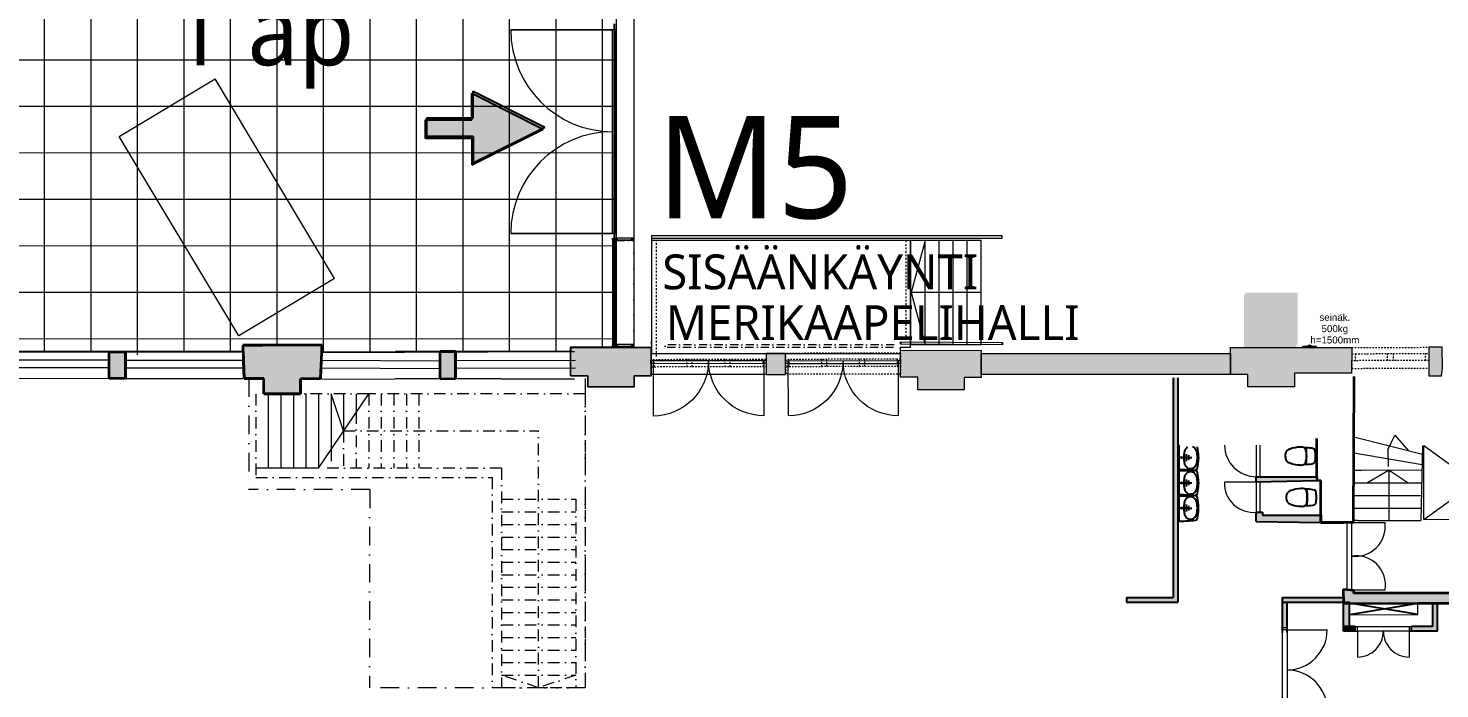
# Model space of a CAD drawing. Header units: millimetres. Extents: x -2569 to 735611, y -420503 to 265310.
# Drawn here: x 405492 to 435852, y 29675 to 43876 of the extents above; entities that cross this region are included whole.
import ezdxf

# ---------------------------------------------------------------- set-up
doc = ezdxf.new("R2010")
doc.units = ezdxf.units.MM
for name, pattern in [('DASHDOT', [10, 5, -2.5, 0, -2.5]), ('DASHDOT2', [12.7, 6.35, -3.175, 0, -3.175]), ('KATKOVIIVA', [75, 37.5, -37.5]), ('Pistekatkoviiva', [335.138881, 176.388884, -88.194442, 0, -70.555556])]:
    doc.linetypes.add(name, pattern=pattern)
doc.layers.add('00 APUVIIVA No plot', color=6, linetype='Continuous', plot=False)
for name, color, linetype, lineweight in [('02 dashed', 7, 'DASHDOT', 13), ('02 IKKUNAT', 130, 'Continuous', 13), ('02 KAIDE', 6, 'Continuous', 13), ('02 KANTAVA', 24, 'Continuous', 35), ('02 KANTAVA _väri', 2, 'Continuous', 35), ('02 OVET', 5, 'Continuous', 13), ('02 RAPUT_HISSI', 1, 'Continuous', 5), ('02 SEINALINJA', 151, 'Continuous', 13), ('02 TERÄS', 24, 'Continuous', 5), ('02 VÄLISEINÄ', 21, 'Continuous', 25), ('02 VÄLISEINÄ _väri', 21, 'Continuous', 25), ('03 Rappukirjain Tapahtumatila', 1, 'Continuous', 18), ('10 AP1', 7, 'Continuous', 13), ('10 AP2', 7, 'DASHDOT', 9)]:
    doc.layers.add(name, color=color, linetype=linetype, lineweight=lineweight)
for name, color, linetype in [('02 IKKUNA', 4, 'Continuous'), ('02 KALUSTEET', 7, 'Continuous'), ('02 OVI', 5, 'Continuous'), ('02 SANITEETTIKALUSTEET', 7, 'Continuous'), ('02 TEKNIIKKA', 1, 'Continuous'), ('02 YLÄPUOLINEN', 8, 'DASHDOT2'), ('03 TEKSTIT', 7, 'Continuous'), ('06 sähkökeskus', 152, 'Continuous'), ('07 tavarat', 40, 'Continuous')]:
    doc.layers.add(name, color=color, linetype=linetype)
doc.layers.add('02 Ruudukko eheä', color=7, linetype='Continuous', lineweight=9, true_color=0x7c7887)
doc.styles.get("Standard").update_dxf_attribs({"font": ''})
doc.styles.get('Standard').set_extended_font_data('Roboto')

# ---------------------------------------------------------------- blocks, each defined once
blk = doc.blocks.new('Tavaran kuljetusreitti')
at = {"layer": '07 tavarat'}
blk.add_hatch(color=256, dxfattribs=at).paths.add_polyline_path([(0, 2535), (-768, 1000), (-200, 1000), (-200, 0), (200, 0), (200, 1000), (768, 1000)])
for p, q in [((-768, 1000), (0, 2535)), ((768, 1000), (0, 2535)), ((-200, 1000), (-768, 1000)), ((-200, 0), (-200, 1000)), ((200, 1000), (200, 0)), ((200, 1000), (768, 1000)), ((200, 0), (-200, 0))]:
    blk.add_line(p, q, dxfattribs=at)
blk = doc.blocks.new('IFC pariovi - Yksisuunta')
at = {"layer": '02 OVI', "linetype": 'Continuous', "lineweight": 13}
for p, q in [((-2190, 0), (-2190, 2190)), ((-2190, 2190), (-2189, 2190)), ((-2189, 2190), (-2189, 0)), ((2190, 2190), (2189, 2190)), ((2189, 2190), (2189, 0)), ((2190, 0), (2190, 2190)), ((-2190, -60), (-2190, 0)), ((-2189, 0), (-2190, 0)), ((-2190, 0), (2190, 0)), ((2189, 0), (2190, 0)), ((2190, -60), (2190, 0)), ((-2190, -54), (2190, -54))]:
    blk.add_line(p, q, dxfattribs=at)
for centre, start, end in [((-2190, 0), 0, 90), ((2190, 0), 90, 180)]:
    blk.add_arc(centre, 2190, start, end, dxfattribs=at)
blk = doc.blocks.new('JKMM ovi_54')
at = {"layer": '02 OVI', "linetype": 'Continuous', "lineweight": 13}
for p, q in [((-1190, 0), (-1190, 1190)), ((1190, 0), (1190, 1190)), ((-1190, 60), (-1240, 60)), ((-1240, 60), (-1240, 0)), ((-1240, 0), (-1190, 0)), ((-1190, 60), (1190, 60)), ((-1190, 0), (-1190, 60)), ((-1190, 0), (1190, 0)), ((1240, 60), (1190, 60)), ((1190, 60), (1190, 0)), ((1190, 0), (1240, 0)), ((1240, 0), (1240, 60))]:
    blk.add_line(p, q, dxfattribs=at)
for centre, start, end in [((-1190, 0), 0, 90), ((1190, 0), 90, 180)]:
    blk.add_arc(centre, 1190, start, end, dxfattribs=at)
blk = doc.blocks.new('JKMM ovi_55')
at = {"layer": '02 OVI', "linetype": 'Continuous', "lineweight": 13}
for p, q in [((-1185, 0), (-1185, 1185)), ((1185, 0), (1185, 1185)), ((-1185, 60), (-1235, 60)), ((-1235, 60), (-1235, 0)), ((-1235, 0), (-1185, 0)), ((-1185, 60), (1185, 60)), ((-1185, 0), (-1185, 60)), ((-1185, 0), (1185, 0)), ((1235, 60), (1185, 60)), ((1185, 60), (1185, 0)), ((1185, 0), (1235, 0)), ((1235, 0), (1235, 60))]:
    blk.add_line(p, q, dxfattribs=at)
for centre, start, end in [((-1185, 0), 0, 90), ((1185, 0), 90, 180)]:
    blk.add_arc(centre, 1185, start, end, dxfattribs=at)
blk = doc.blocks.new('Laatta_76_1', base_point=(152809, 44624))
at = {"layer": '02 KALUSTEET', "linetype": 'Pistekatkoviiva', "lineweight": 13, "flags": 128}
blk.add_lwpolyline([(152809, 44624), (147878, 44624), (147878, 44574), (152809, 44574)], close=True, dxfattribs=at)
blk = doc.blocks.new('Laatta_75_1', base_point=(161590, 44571))
at = {"layer": '02 KALUSTEET', "linetype": 'Continuous', "lineweight": 13, "flags": 128}
blk.add_lwpolyline([(161590, 44571), (161890, 44571), (161890, 44591), (161590, 44591)], close=True, dxfattribs=at)
blk = doc.blocks.new('Sinäkoukku')
at = {"layer": '02 KALUSTEET', "lineweight": 20}
blk.add_arc((0, 0), 50, 0, 180, dxfattribs=at)
at = {"layer": '02 KALUSTEET', "linetype": 'Continuous', "lineweight": 13}
blk.add_blockref('Laatta_75_1', (-150, 0), dxfattribs=at)
blk = doc.blocks.new('MKH sisäpiha ruudutus')
at = {"layer": '00 APUVIIVA No plot'}
blk.add_lwpolyline([(127861, 20723), (127861, 16103), (127861, 13813), (127861, 13764), (126918, 13764), (126918, 13677), (121566, 13651), (121566, 13817), (119883, 13791), (119883, 13666), (114470, 13666)], dxfattribs=at)
at = {"layer": '02 Ruudukko eheä'}
for p, q in [((119610, 13666), (119613, 30107)), ((120610, 13802), (120614, 30107)), ((121610, 13652), (121610, 30107)), ((122610, 13656), (122610, 30107)), ((123610, 13661), (123610, 30107)), ((125610, 13671), (125610, 30070)), ((126610, 13676), (126610, 30076)), ((127610, 13764), (127610, 30082)), ((115610, 13666), (115610, 29989)), ((116610, 13666), (116608, 29975)), ((117610, 13600), (117608, 29965)), ((118610, 13666), (118610, 29963)), ((124610, 13666), (124610, 29958)), ((57108, 19946), (127861, 19946)), ((59484, 18965), (127861, 18949)), ((60476, 17965), (127861, 17949)), ((67610, 16963), (127861, 16949)), ((113007, 15952), (127861, 15949)), ((113007, 14952), (127861, 14949)), ((113007, 13952), (127861, 13949))]:
    blk.add_line(p, q, dxfattribs=at)

msp = doc.modelspace()

# ---------------------------------------------------------------- hatches: boundary and pattern name
at = {"layer": '02 KANTAVA _väri'}
h = msp.add_hatch(color=256, dxfattribs=at)
h.dxf.hatch_style = 1
h.paths.add_polyline_path([(410117, 37068), (410122, 36723), (410133, 36346), (410562, 36346), (410556, 36018), (411347, 36018), (411347, 36342), (411776, 36342), (411795, 36737), (411804, 37068)])
h = msp.add_hatch(color=256, dxfattribs=at)
h.dxf.hatch_style = 1
h.paths.add_polyline_path([(407583, 36920), (407236, 36920), (407236, 36349), (407582, 36349)])
h = msp.add_hatch(color=256, dxfattribs=at)
h.dxf.hatch_style = 1
h.paths.add_polyline_path([(414684, 36925), (414351, 36925), (414351, 36330), (414684, 36338)])
h = msp.add_hatch(color=256, dxfattribs=at)
h.dxf.hatch_style = 1
h.paths.add_polyline_path([(417153, 37015), (417153, 36405), (417526, 36405), (417526, 36169), (418526, 36169), (418526, 36405), (418890, 36405), (418890, 37015)])
h = msp.add_hatch(color=256, dxfattribs=at)
h.dxf.hatch_style = 1
h.paths.add_polyline_path([(421783, 36886), (421364, 36886), (421364, 36435), (421783, 36435)])
h = msp.add_hatch(color=256, dxfattribs=at)
h.dxf.hatch_style = 1
h.paths.add_polyline_path([(425985, 36949), (424255, 36952), (424254, 36375), (424626, 36375), (424626, 36103), (425626, 36103), (425626, 36368), (425985, 36368)])
h = msp.add_hatch(color=256, dxfattribs=at)
h.dxf.hatch_style = 1
h.paths.add_polyline_path([(425985, 36883), (425985, 36434), (431354, 36434), (431354, 36883)])
h = msp.add_hatch(color=256, dxfattribs=at)
h.dxf.hatch_style = 1
h.paths.add_polyline_path([(432721, 36462), (433948, 36463), (433955, 37013), (431349, 37011), (431350, 36434), (431721, 36433), (431721, 36169), (432721, 36169)])
h = msp.add_hatch(color=256, dxfattribs=at)
h.dxf.hatch_style = 1
h.paths.add_polyline_path([(435907, 37016), (435619, 37016), (435620, 36402), (435890, 36404), (435908, 36566)])
h = msp.add_hatch(color=256, dxfattribs=at)
h.dxf.hatch_style = 1
h.paths.add_polyline_path([(437395, 31732), (433995, 31732), (433995, 31797), (433783, 31818), (433783, 31504), (435294, 31512), (435698, 31512), (437425, 31510)])
at = {"layer": '02 VÄLISEINÄ _väri'}
msp.add_hatch(color=256, dxfattribs=at).paths.add_polyline_path([(430217, 36333), (430217, 36361), (430117, 36361), (430117, 36107), (430123, 36107), (430123, 35507), (430117, 35507), (430117, 31638), (429117, 31638), (429117, 31538), (430217, 31538)])
h = msp.add_hatch(dxfattribs=at)
h.set_pattern_fill('ANGLE', color=256)
h.set_pattern_definition([(0, (292221.234, 0), (0, 6.985), [5.08, -1.905]), (90, (292221.234, 0), (-6.985, 4e-16), [5.08, -1.905])])
h.paths.add_polyline_path([(433210, 34235), (431905, 34235), (431905, 34234), (431905, 34115), (433210, 34149)])
h = msp.add_hatch(color=256, dxfattribs=at)
h.dxf.hatch_style = 1
h.paths.add_polyline_path([(433296, 33411), (432036, 33411), (432036, 33471), (431905, 33471), (431905, 33271), (432317, 33265), (432317, 33292), (432372, 33265), (433296, 33253)])
h = msp.add_hatch(color=256, dxfattribs=at)
h.dxf.hatch_style = 1
h.paths.add_polyline_path([(433783, 31638), (432467, 31638), (432467, 31538), (433783, 31538)])
h = msp.add_hatch(color=256, dxfattribs=at)
h.dxf.hatch_style = 1
h.paths.add_polyline_path([(432567, 31538), (432467, 31538), (432467, 30986), (432567, 30986)])
h = msp.add_hatch(color=256, dxfattribs=at)
h.dxf.hatch_style = 1
h.paths.add_polyline_path([(433909, 31512), (435294, 31512), (433783, 31538), (433783, 31012), (433909, 31012)])
h = msp.add_hatch(color=256, dxfattribs=at)
h.dxf.hatch_style = 1
h.paths.add_polyline_path([(435804, 31510), (435698, 31510), (435698, 31012), (435243, 31012), (435243, 30912), (435804, 30912)])
h = msp.add_hatch(color=256, dxfattribs=at)
h.dxf.hatch_style = 1
h.paths.add_polyline_path([(434033, 31004), (434033, 31012), (433783, 31012), (433783, 30912), (434033, 30912)])
at = {"layer": '06 sähkökeskus'}
for points in [[(432765, 38145), (431640, 38145), (431640, 37020), (432765, 37020)], [(432796, 38188), (431671, 38188), (431671, 37063), (432796, 37063)]]:
    msp.add_hatch(color=256, dxfattribs=at).paths.add_polyline_path(points)

# ---------------------------------------------------------------- linework, layer by layer
at = {"layer": '02 dashed', "ltscale": 80}
for p, q in [((410235, 36348), (410233, 33957)), ((417470, 36347), (417470, 29698)), ((412836, 33957), (410233, 33957)), ((412836, 33957), (412832, 29698)), ((417470, 29698), (412832, 29698))]:
    msp.add_line(p, q, dxfattribs=at)
at = {"layer": '02 IKKUNA', "linetype": 'Continuous', "lineweight": 13}
for p, q in [((418883, 36749), (418884, 36599)), ((421363, 36755), (421364, 36605))]:
    msp.add_line(p, q, dxfattribs=at)
at = {"layer": '02 IKKUNA', "linetype": 'DASHDOT2', "lineweight": 13, "ltscale": 5}
for p, q in [((421783, 36756), (421784, 36606)), ((424253, 36761), (424254, 36611)), ((433959, 36879), (434034, 36879)), ((434034, 36879), (434729, 36880)), ((434034, 36879), (434035, 36729)), ((434730, 36730), (434729, 36880)), ((434729, 36880), (434789, 36880)), ((434789, 36880), (434849, 36880)), ((434849, 36880), (435544, 36881)), ((434849, 36880), (434850, 36730)), ((435545, 36731), (435544, 36881)), ((435544, 36881), (435619, 36881)), ((434035, 36729), (433960, 36729)), ((434730, 36730), (434035, 36729)), ((434790, 36730), (434730, 36730)), ((434850, 36730), (434790, 36730)), ((435545, 36731), (434850, 36730)), ((435620, 36731), (435545, 36731))]:
    msp.add_line(p, q, dxfattribs=at)
at = {"layer": '02 IKKUNA', "linetype": 'DASHDOT2', "lineweight": 20, "ltscale": 5}
for p, q in [((433959, 36879), (433960, 36729)), ((433959, 36879), (433960, 36729)), ((435619, 36881), (435620, 36731)), ((435619, 36881), (435620, 36731))]:
    msp.add_line(p, q, dxfattribs=at)
at = {"layer": '02 IKKUNAT', "linetype": 'Continuous'}
for p, q in [((404686, 36745), (407236, 36745)), ((407583, 36742), (410133, 36742)), ((411778, 36737), (414353, 36725)), ((414683, 36733), (417265, 36742)), ((404686, 36580), (407236, 36580)), ((404686, 36579), (407236, 36579)), ((407583, 36577), (410133, 36577)), ((411777, 36572), (414353, 36560)), ((414683, 36568), (417266, 36577))]:
    msp.add_line(p, q, dxfattribs=at)
at = {"layer": '02 KAIDE', "linetype": 'Continuous', "lineweight": 13}
for p, q in [((418896, 37131), (418904, 37131)), ((418904, 37081), (418896, 37081)), ((418900, 37081), (418900, 37131)), ((424253, 37132), (426443, 37122)), ((424253, 37082), (424253, 37132)), ((426443, 37072), (424253, 37082)), ((424261, 37132), (424261, 37082)), ((424269, 37082), (424269, 37132)), ((426439, 37072), (426439, 37122)), ((426439, 37122), (426447, 37122)), ((426447, 37072), (426439, 37072)), ((426443, 37122), (426443, 37072)), ((426447, 37122), (426447, 37072))]:
    msp.add_line(p, q, dxfattribs=at)
at = {"layer": '02 KANTAVA'}
for p, q in [((410117, 37068), (411804, 37068)), ((410117, 36917), (410117, 37068)), ((410117, 37068), (411804, 37068)), ((410122, 36723), (410117, 37068)), ((410117, 37068), (411804, 37068)), ((410117, 36917), (410117, 37068)), ((410117, 37068), (411804, 37068)), ((410117, 36917), (410117, 37068)), ((410117, 37068), (411804, 37068)), ((410117, 36917), (410117, 37068)), ((410117, 37068), (411804, 37068)), ((410117, 36917), (410117, 37068)), ((411804, 37068), (411795, 36737)), ((411804, 37068), (411804, 36919)), ((411804, 37068), (411804, 36919)), ((411804, 37068), (411804, 36919)), ((411804, 37068), (411804, 36919)), ((411804, 37068), (411804, 36919)), ((407236, 36349), (407236, 36920)), ((407236, 36920), (407583, 36920)), ((407236, 36920), (407583, 36920)), ((407236, 36349), (407236, 36920)), ((407236, 36349), (407236, 36920)), ((407236, 36920), (407583, 36920)), ((407236, 36349), (407236, 36920)), ((407236, 36920), (407583, 36920)), ((407236, 36349), (407236, 36920)), ((407236, 36920), (407583, 36920)), ((407236, 36349), (407236, 36920)), ((407236, 36920), (407583, 36920)), ((407583, 36920), (407582, 36349)), ((407583, 36346), (407583, 36920)), ((407583, 36346), (407583, 36920)), ((407583, 36346), (407583, 36920)), ((407583, 36346), (407583, 36920)), ((407583, 36346), (407583, 36920)), ((410117, 36917), (410133, 36346)), ((410117, 36917), (410133, 36346)), ((410117, 36917), (410133, 36346)), ((410117, 36917), (410133, 36346)), ((410117, 36917), (410133, 36346)), ((411776, 36342), (411804, 36919)), ((411776, 36342), (411804, 36919)), ((411776, 36342), (411804, 36919)), ((411776, 36342), (411804, 36919)), ((411776, 36342), (411804, 36919)), ((411795, 36737), (411776, 36342)), ((414351, 36925), (414684, 36925)), ((414351, 36330), (414351, 36925)), ((414352, 36330), (414352, 36925)), ((414684, 36925), (414352, 36925)), ((414352, 36330), (414352, 36925)), ((414684, 36925), (414352, 36925)), ((414352, 36330), (414352, 36925)), ((414684, 36925), (414352, 36925)), ((414352, 36330), (414352, 36925)), ((414684, 36925), (414352, 36925)), ((414352, 36330), (414352, 36925)), ((414684, 36925), (414352, 36925)), ((414684, 36338), (414684, 36925)), ((414684, 36925), (414684, 36338)), ((414684, 36338), (414684, 36925)), ((414684, 36338), (414684, 36925)), ((414684, 36338), (414684, 36925)), ((414684, 36338), (414684, 36925)), ((410133, 36346), (410122, 36723)), ((407583, 36346), (407236, 36349)), ((407582, 36349), (407236, 36349)), ((407583, 36346), (407236, 36349)), ((407583, 36346), (407236, 36349)), ((407583, 36346), (407236, 36349)), ((407583, 36346), (407236, 36349)), ((410133, 36346), (410562, 36346)), ((410562, 36346), (410133, 36346)), ((410133, 36346), (410562, 36346)), ((410133, 36346), (410562, 36346)), ((410133, 36346), (410562, 36346)), ((410133, 36346), (410562, 36346)), ((410556, 36018), (410562, 36346)), ((410556, 36018), (410562, 36346)), ((410562, 36018), (410562, 36346)), ((410562, 36018), (410562, 36346)), ((410562, 36018), (410562, 36346)), ((410562, 36018), (410562, 36346)), ((411347, 36018), (411347, 36342)), ((411776, 36342), (411347, 36342)), ((411776, 36342), (411347, 36342)), ((411347, 36342), (411347, 36018)), ((411347, 36018), (411347, 36342)), ((411776, 36342), (411347, 36342)), ((411347, 36018), (411347, 36342)), ((411776, 36342), (411347, 36342)), ((411347, 36018), (411347, 36342)), ((411776, 36342), (411347, 36342)), ((411347, 36018), (411347, 36342)), ((411776, 36342), (411347, 36342)), ((414684, 36338), (414351, 36330)), ((414684, 36338), (414352, 36330)), ((414684, 36338), (414352, 36330)), ((414684, 36338), (414352, 36330)), ((433995, 33247), (434011, 36386)), ((433995, 33247), (434011, 36386)), ((433995, 33247), (434011, 36386)), ((410556, 36018), (411347, 36018)), ((411347, 36018), (410556, 36018)), ((411347, 36018), (410562, 36018)), ((411347, 36018), (410562, 36018)), ((433210, 34235), (433210, 35055)), ((433210, 34235), (433210, 35055)), ((433210, 34235), (433210, 35055)), ((433210, 34235), (433210, 35055)), ((433210, 34235), (433210, 35055)), ((433210, 34235), (433210, 34149)), ((433210, 34235), (433210, 34149)), ((433210, 34235), (433210, 34149)), ((433210, 34235), (433210, 34149)), ((433210, 34235), (433210, 34149)), ((433296, 34151), (433210, 34149)), ((433296, 34151), (433210, 34149)), ((433296, 34151), (433210, 34149)), ((433296, 34151), (433210, 34149)), ((433296, 34151), (433210, 34149)), ((433296, 33253), (433296, 34151)), ((433296, 33411), (433296, 34151)), ((433296, 33411), (433296, 34151)), ((433296, 33411), (433296, 34151)), ((433296, 33411), (433296, 34151)), ((433296, 33411), (433296, 33253)), ((433296, 33411), (433296, 33253)), ((433296, 33411), (433296, 33253)), ((433296, 33411), (433296, 33253)), ((433296, 33411), (433296, 33253)), ((433786, 33247), (433296, 33253)), ((433296, 33253), (433786, 33247)), ((433296, 33253), (433786, 33247)), ((433296, 33253), (433786, 33247)), ((433296, 33253), (433786, 33247)), ((433995, 33247), (433786, 33247)), ((433995, 33247), (433786, 33247)), ((433995, 33247), (433786, 33247)), ((433995, 33247), (433786, 33247)), ((433995, 33247), (433786, 33247)), ((433785, 31501), (433783, 31818)), ((433783, 31818), (433995, 31797)), ((433995, 31797), (433995, 31732)), ((437395, 31732), (433995, 31732)), ((435377, 31510), (433783, 31501)), ((437425, 31510), (435377, 31510))]:
    msp.add_line(p, q, dxfattribs=at)
at = {"layer": '02 KANTAVA', "linetype": 'Continuous', "lineweight": 13}
for p, q in [((418883, 36879), (418883, 36749)), ((421363, 36885), (421363, 36755)), ((418884, 36599), (418884, 36429)), ((421364, 36605), (421364, 36435))]:
    msp.add_line(p, q, dxfattribs=at)
at = {"layer": '02 KANTAVA', "linetype": 'DASHDOT2', "lineweight": 13, "ltscale": 5}
for p, q in [((421783, 36886), (421783, 36756)), ((424253, 36891), (424253, 36761)), ((421784, 36606), (421784, 36436)), ((424254, 36611), (424254, 36441))]:
    msp.add_line(p, q, dxfattribs=at)
at = {"layer": '02 KANTAVA', "linetype": 'DASHDOT2', "lineweight": 20, "ltscale": 5}
for p, q in [((433959, 37014), (433959, 36879)), ((435619, 37016), (435619, 36881)), ((433960, 36729), (433960, 36564)), ((435620, 36731), (435620, 36566))]:
    msp.add_line(p, q, dxfattribs=at)
at = {"layer": '02 KANTAVA', "lineweight": 5}
for points in [[(417153, 36405), (417526, 36405), (417526, 36169), (418526, 36169), (418526, 36405), (418890, 36405), (418890, 37015), (417153, 37015)], [(417153, 37015), (418890, 37015), (418890, 36405), (418526, 36405), (418526, 36169), (417526, 36169), (417526, 36405), (417153, 36405)], [(421364, 36435), (421783, 36435), (421783, 36886), (421364, 36886)], [(425985, 36883), (431354, 36883), (431354, 36434), (425985, 36434)]]:
    msp.add_lwpolyline(points, close=True, dxfattribs=at)
for points in [[(425626, 36367), (425626, 36103), (424626, 36103), (424626, 36375), (424254, 36375), (424255, 36952), (425985, 36949), (425985, 36368), (425626, 36368)], [(431354, 37011), (433959, 37013), (433952, 36463), (432726, 36462), (432726, 36169), (431726, 36169), (431726, 36169), (431726, 36433), (431354, 36434), (431354, 37011)], [(435620, 36402), (435890, 36404), (435908, 36566), (435907, 37016), (435619, 37016), (435620, 36402)]]:
    msp.add_lwpolyline(points, dxfattribs=at)
at = {"layer": '02 OVET'}
for p, q in [((431905, 34916), (431905, 34234)), ((431980, 34916), (431980, 34234)), ((431905, 34115), (431223, 34115)), ((431905, 34115), (431905, 33471)), ((431980, 34115), (431980, 33471)), ((433853, 33247), (433853, 31811)), ((433953, 33247), (434675, 33247)), ((433953, 33247), (433953, 31801)), ((433953, 31801), (434675, 31801)), ((432467, 29166), (432467, 30986)), ((432567, 30986), (432467, 30986)), ((432567, 30986), (432567, 29166)), ((434033, 30946), (434033, 31004)), ((434083, 31004), (434033, 31004)), ((434033, 31004), (434033, 30912)), ((435193, 31004), (434083, 31004)), ((434083, 30912), (434083, 31004)), ((435243, 31004), (435193, 31004)), ((435193, 31004), (435193, 30912)), ((435243, 30946), (435243, 31004)), ((435243, 30912), (435243, 31004)), ((432567, 30944), (432467, 30944)), ((432567, 30944), (433430, 30944)), ((434033, 30916), (434033, 30946)), ((434033, 30912), (434083, 30912)), ((435193, 30912), (434083, 30912)), ((434083, 30912), (434083, 30357)), ((435193, 30912), (435243, 30912)), ((435193, 30912), (435193, 30357)), ((435243, 30916), (435243, 30946))]:
    msp.add_line(p, q, dxfattribs=at)
for centre, radius, start, end in [((431905, 34916), 682, 180, 270), ((431844, 34090), 622, 177.6871, 275.5911), ((434032, 33167), 648, 262.9701, 7.0971), ((434059, 31909), 625, 350.1094, 99.8233), ((432567, 30944), 863, 270, 0), ((432567, 29218), 863, 0, 90)]:
    msp.add_arc(centre, radius, start, end, dxfattribs=at)
for centre, major_axis in [((434083, 30912), (-392, 392)), ((435193, 30912), (392, 392))]:
    msp.add_ellipse(centre, major_axis=major_axis, ratio=1, start_param=2.356194, end_param=3.926991, dxfattribs=at)
at = {"layer": '02 RAPUT_HISSI'}
for p, q in [((418901, 39413), (418901, 39363)), ((426443, 39363), (426443, 39413)), ((410656, 36018), (410656, 34418)), ((410926, 36018), (410926, 34418)), ((411196, 36018), (411196, 34418)), ((411466, 36018), (411466, 34418)), ((411736, 36018), (411736, 34418)), ((411736, 34418), (412816, 36018)), ((412006, 36018), (412006, 34818)), ((412276, 35218), (412006, 36018)), ((412276, 36018), (412276, 35218)), ((412546, 36018), (412546, 35618)), ((434004, 35090), (435478, 34716)), ((434740, 34823), (434884, 35131)), ((434884, 35131), (435178, 34792)), ((434003, 34745), (435473, 34496)), ((434750, 34451), (434740, 34823)), ((435482, 34896), (435446, 33293)), ((435508, 33317), (435508, 34907)), ((435508, 34907), (437694, 33319)), ((435508, 33317), (437691, 34895)), ((411736, 34418), (410386, 34418)), ((434171, 34371), (434001, 34371)), ((435470, 34374), (434171, 34371)), ((434764, 34373), (434300, 34101)), ((434764, 33292), (434764, 34373)), ((434764, 34373), (435169, 34101)), ((434000, 34101), (435464, 34101)), ((433998, 33831), (435458, 33831)), ((433997, 33561), (435452, 33561)), ((434082, 33291), (433995, 33291)), ((434082, 33291), (435446, 33293)), ((435508, 33317), (437694, 33319))]:
    msp.add_line(p, q, dxfattribs=at)
at = {"layer": '02 RAPUT_HISSI', "linetype": 'Continuous', "lineweight": 13}
for p, q in [((426443, 39413), (418901, 39413)), ((418901, 39413), (418901, 39363)), ((418901, 39363), (426443, 39363)), ((424486, 39315), (424471, 39315)), ((424471, 39315), (424471, 37080)), ((424786, 39315), (424486, 39315)), ((424786, 39315), (424486, 38197)), ((425086, 39315), (424786, 39315)), ((424786, 37080), (424786, 39315)), ((425386, 39315), (425086, 39315)), ((425086, 37080), (425086, 39315)), ((425686, 39315), (425386, 39315)), ((425386, 37080), (425386, 39315)), ((425986, 39315), (425686, 39315)), ((425686, 37080), (425686, 39315)), ((425986, 37080), (425986, 39315)), ((426443, 39363), (426443, 39413)), ((424786, 38197), (424486, 38197)), ((424486, 38197), (424786, 37080)), ((425686, 38197), (424786, 38197)), ((425986, 38197), (425686, 38197)), ((424471, 37080), (424786, 37080)), ((424786, 37080), (425086, 37080)), ((425086, 37080), (425386, 37080)), ((425386, 37080), (425686, 37080)), ((425686, 37080), (425986, 37080))]:
    msp.add_line(p, q, dxfattribs=at)
at = {"layer": '02 RAPUT_HISSI', "linetype": 'DASHDOT', "ltscale": 50}
for p, q in [((412816, 36018), (410386, 36018)), ((410386, 36018), (410386, 34218)), ((417470, 36018), (412816, 36018)), ((412816, 36018), (412816, 34418)), ((413086, 36018), (413086, 34418)), ((413356, 36018), (413356, 34418)), ((413626, 36018), (413626, 34418)), ((413896, 36018), (413896, 34418)), ((417470, 36018), (417470, 29698)), ((412546, 35618), (412546, 34418)), ((412276, 35218), (416470, 35218)), ((412276, 35218), (412276, 34418)), ((416470, 29698), (416470, 35218)), ((412006, 34818), (412006, 34418)), ((415670, 34418), (411736, 34418)), ((415670, 34418), (415670, 29698)), ((410386, 34218), (415470, 34218)), ((415470, 34218), (415470, 29698)), ((415670, 33748), (417270, 33748)), ((417270, 33748), (417270, 29698)), ((415670, 33478), (417270, 33478)), ((415670, 33208), (417270, 33208)), ((415670, 32938), (417270, 32938)), ((415670, 32668), (417270, 32668)), ((415670, 32398), (417270, 32398)), ((415670, 32128), (417270, 32128)), ((415670, 31858), (417270, 31858)), ((415670, 31588), (417270, 31588)), ((415670, 31318), (417270, 31318)), ((415670, 31048), (417270, 31048)), ((415670, 30778), (417270, 30778)), ((415670, 30508), (417270, 30508)), ((415670, 30238), (417270, 30238)), ((415670, 29968), (417270, 29968)), ((416470, 29698), (415670, 29968)), ((417270, 29968), (416470, 29698)), ((417470, 29698), (415470, 29698))]:
    msp.add_line(p, q, dxfattribs=at)
at = {"layer": '02 RAPUT_HISSI', "linetype": 'Continuous', "lineweight": 13, "flags": 128}
msp.add_lwpolyline([(418898, 36886), (424250, 36886), (424250, 37018), (424468, 37017), (424468, 39315), (418898, 39315)], close=True, dxfattribs=at)
at = {"layer": '02 RAPUT_HISSI', "linetype": 'KATKOVIIVA', "lineweight": 13, "flags": 128}
for points in [[(418901, 39363), (418901, 36879)], [(419004, 36822), (419004, 39305)], [(424370, 39312), (424370, 37209)]]:
    msp.add_lwpolyline(points, dxfattribs=at)
at = {"layer": '02 SANITEETTIKALUSTEET'}
for p, q in [((430246, 34374), (430246, 34920)), ((430296, 34647), (430521, 34647)), ((430396, 34722), (430396, 34572)), ((430446, 34697), (430446, 34597)), ((432995, 34858), (432935, 34858)), ((432975, 34779), (432975, 34586)), ((430246, 33828), (430246, 34374)), ((432995, 34500), (432935, 34500)), ((430296, 34101), (430521, 34101)), ((430396, 34176), (430396, 34026)), ((430446, 34151), (430446, 34051)), ((430246, 33288), (430246, 33834)), ((433015, 33968), (432955, 33968)), ((432995, 33889), (432995, 33696)), ((430296, 33561), (430521, 33561)), ((430396, 33636), (430396, 33486)), ((430446, 33611), (430446, 33511)), ((433015, 33610), (432955, 33610))]:
    msp.add_line(p, q, dxfattribs=at)
for centre in [(430296, 34647), (430296, 34101), (430296, 33561)]:
    msp.add_circle(centre, 13.9, dxfattribs=at)
for centre, radius, start, end in [((431050, 34647), 704, 170.7704, 180.0072), ((431050, 34646), 704, 179.9928, 189.2296), ((430583, 34707), 234, 151.023, 167.0807), ((430540, 34714), 193, 125.5846, 146.5617), ((430509, 34774), 107, 30.2513, 76.9655), ((430478, 34750), 145, 28.977, 32.2757), ((430400, 34703), 236, 13.7793, 29.7482), ((429935, 34647), 704, 359.9928, 9.2296), ((429935, 34646), 704, 350.7704, 0.0072), ((429295, 34594), 1373, 2.9816, 11.8053), ((429935, 34647), 704, 359.9928, 0.1523), ((429935, 34647), 704, 359.9928, 0.1523), ((429935, 34646), 704, 359.8477, 0.0072), ((429935, 34646), 704, 359.8477, 0.0072), ((429295, 34700), 1373, 348.1843, 356.6726), ((430030, 34652), 637, 357.1436, 1.1482), ((432739, 34682), 210, 152.8821, 180.711), ((432741, 34677), 211, 179.3747, 206.9913), ((432670, 34687), 147, 105.3839, 142.3772), ((432870, 34152), 718, 91.5081, 109.512), ((432872, 34723), 149, 62.6296, 98.3072), ((432898, 34795), 73.6, 41.1436, 55.6019), ((432852, 34774), 123, 2.2435, 34.1248), ((432996, 34838), 20, 87.4071, 190.0591), ((432097, 34679), 893, 0, 10.0591), ((432097, 34679), 893, 349.9409, 0), ((432968, 34233), 626, 74.4337, 87.4071), ((433126, 34797), 40, 13.7116, 74.4337), ((432640, 34679), 540, 0, 13.7116), ((432640, 34679), 540, 346.2884, 0), ((430253, 34374), 7, 86.0548, 180), ((430253, 34374), 7, 180, 273.9452), ((430305, 36911), 2545, 268.8289, 276.6326), ((430305, 31836), 2545, 83.3674, 91.1711), ((430583, 34586), 234, 192.9193, 208.977), ((430540, 34579), 193, 213.4383, 234.4154), ((430540, 34168), 193, 125.5846, 146.5617), ((430490, 34557), 149, 245.3927, 287.55), ((430490, 34190), 149, 72.45, 114.6073), ((430509, 34519), 107, 283.0345, 329.7487), ((430509, 34228), 107, 30.2513, 76.9655), ((430594, 34429), 45.7, 275.8484, 348.8008), ((430594, 34319), 45.7, 11.1992, 84.1516), ((430478, 34543), 145, 327.7243, 331.023), ((430400, 34590), 236, 330.2518, 346.2207), ((429295, 34048), 1373, 2.9816, 11.8053), ((432671, 34674), 150, 218.1392, 254.2627), ((432870, 35206), 718, 250.488, 268.4919), ((432872, 34635), 149, 261.6928, 297.0279), ((432898, 34563), 73.6, 304.3981, 318.8564), ((432852, 34584), 123, 325.8752, 1.5009), ((432996, 34520), 20, 169.9409, 272.5929), ((432968, 35125), 626, 272.5929, 285.5663), ((433126, 34560), 40, 285.5663, 346.2884), ((431050, 34101), 704, 170.7704, 180.0072), ((431050, 34100), 704, 179.9928, 189.2296), ((430583, 34161), 234, 151.023, 167.0807), ((430478, 34204), 145, 28.977, 32.2757), ((430400, 34157), 236, 13.7793, 29.7482), ((429935, 34101), 704, 359.9928, 9.2296), ((429935, 34100), 704, 350.7704, 0.0072), ((429935, 34101), 704, 359.9928, 0.1523), ((429935, 34101), 704, 359.9928, 0.1523), ((429935, 34100), 704, 359.8477, 0.0072), ((429935, 34100), 704, 359.8477, 0.0072), ((429295, 34154), 1373, 348.1843, 356.6726), ((430030, 34106), 637, 357.1436, 1.1482), ((430253, 33834), 7, 86.0548, 180), ((430253, 33828), 7, 180, 273.9452), ((430305, 31297), 2545, 83.3674, 91.1711), ((430305, 36365), 2545, 268.8289, 276.6326), ((430583, 34040), 234, 192.9193, 208.977), ((430582, 33622), 234, 151.023, 167.0807), ((430539, 33629), 193, 125.5846, 146.5617), ((430540, 34033), 193, 213.4383, 234.4154), ((430489, 33651), 149, 72.45, 114.6073), ((430490, 34011), 149, 245.3927, 287.55), ((430508, 33689), 107, 30.2513, 76.9655), ((430509, 33973), 107, 283.0345, 329.7487), ((430594, 33779), 45.7, 11.1992, 84.1516), ((430594, 33883), 45.7, 275.8484, 348.8008), ((430478, 33665), 145, 28.977, 32.2757), ((430478, 33997), 145, 327.7243, 331.023), ((430400, 34044), 236, 330.2518, 346.2207), ((430400, 33618), 236, 13.7793, 29.7482), ((429294, 33509), 1373, 2.9816, 11.8053), ((432759, 33792), 210, 152.8821, 180.711), ((432760, 33787), 211, 179.3747, 206.9913), ((432690, 33797), 147, 105.3839, 142.3772), ((432890, 33262), 718, 91.5081, 109.512), ((432892, 33833), 149, 62.6296, 98.3072), ((432918, 33905), 73.6, 41.1436, 55.6019), ((432872, 33884), 123, 2.2435, 34.1248), ((433016, 33948), 20, 87.4071, 190.0591), ((432117, 33789), 893, 0, 10.0591), ((432117, 33789), 893, 349.9409, 0), ((432988, 33343), 626, 74.4337, 87.4071), ((433145, 33908), 40, 13.7116, 74.4337), ((432660, 33789), 540, 0, 13.7116), ((432660, 33789), 540, 346.2884, 0), ((431050, 33562), 704, 170.7704, 180.0072), ((431050, 33561), 704, 179.9928, 189.2296), ((430582, 33501), 234, 192.9193, 208.977), ((430400, 33505), 236, 330.2518, 346.2207), ((429934, 33562), 704, 359.9928, 9.2296), ((429934, 33561), 704, 350.7704, 0.0072), ((429934, 33562), 704, 359.9928, 0.1523), ((429934, 33562), 704, 359.9928, 0.1523), ((429934, 33561), 704, 359.8477, 0.0072), ((429934, 33561), 704, 359.8477, 0.0072), ((429294, 33615), 1373, 348.1843, 356.6726), ((430029, 33567), 637, 357.1436, 1.1482), ((432691, 33784), 150, 218.1392, 254.2627), ((432890, 34316), 718, 250.488, 268.4919), ((432892, 33745), 149, 261.6928, 297.0279), ((432918, 33674), 73.6, 304.3981, 318.8564), ((432872, 33694), 123, 325.8752, 1.5009), ((433016, 33630), 20, 169.9409, 272.5929), ((432988, 34235), 626, 272.5929, 285.5663), ((433145, 33671), 40, 285.5663, 346.2884), ((430253, 33288), 7, 180, 273.9452), ((430305, 35826), 2545, 268.8289, 276.6326), ((430539, 33494), 193, 213.4383, 234.4154), ((430489, 33472), 149, 245.3927, 287.55), ((430508, 33434), 107, 283.0345, 329.7487), ((430594, 33343), 45.7, 275.8484, 348.8008), ((430478, 33458), 145, 327.7243, 331.023)]:
    msp.add_arc(centre, radius, start, end, dxfattribs=at)
at = {"layer": '02 SEINALINJA', "linetype": 'Continuous'}
for p, q in [((404705, 36922), (407236, 36920)), ((407583, 36920), (410117, 36917)), ((411804, 36919), (413392, 36925)), ((414352, 36925), (413392, 36925)), ((415667, 36926), (414684, 36925)), ((415667, 36926), (417242, 36928)), ((404705, 36351), (407236, 36349)), ((407583, 36349), (410117, 36347)), ((411804, 36332), (413392, 36337)), ((414352, 36338), (413392, 36337)), ((415667, 36338), (414684, 36338)), ((415667, 36338), (417242, 36341))]:
    msp.add_line(p, q, dxfattribs=at)
at = {"layer": '02 SEINALINJA', "linetype": 'Continuous', "lineweight": 13}
for p, q in [((421363, 36885), (418883, 36879)), ((421364, 36435), (418884, 36429))]:
    msp.add_line(p, q, dxfattribs=at)
at = {"layer": '02 SEINALINJA', "linetype": 'DASHDOT2', "lineweight": 13, "ltscale": 5}
for p, q in [((424253, 36891), (421783, 36886)), ((433959, 37014), (435619, 37016)), ((433959, 37014), (435619, 37016)), ((433959, 37014), (435619, 37016)), ((424254, 36441), (421784, 36436)), ((433960, 36564), (435620, 36566)), ((433960, 36564), (435620, 36566)), ((433960, 36564), (435620, 36566))]:
    msp.add_line(p, q, dxfattribs=at)
at = {"layer": '02 TEKNIIKKA'}
for p, q in [((435377, 31275), (433909, 31512)), ((433909, 31267), (433909, 31512)), ((433909, 31512), (435375, 31510)), ((435377, 31511), (433909, 31267))]:
    msp.add_line(p, q, dxfattribs=at)
at = {"layer": '02 TEKNIIKKA', "lineweight": 13}
for p, q in [((433909, 31267), (435377, 31275)), ((435377, 31275), (435377, 31511))]:
    msp.add_line(p, q, dxfattribs=at)
at = {"layer": '02 TERÄS', "lineweight": 5, "flags": 128}
for points in [[(418141, 39312), (418141, 39317), (418121, 39317), (418121, 39329), (418061, 39329), (418061, 39354), (418121, 39354), (418121, 39367), (418141, 39367), (418141, 39372), (418521, 39372), (418521, 39360), (418481, 39360), (418481, 39324), (418521, 39324), (418521, 39312)], [(418469, 39324), (418469, 39360), (418159, 39360), (418159, 39324)], [(418141, 37022), (418141, 37027), (418121, 37027), (418121, 37039), (418061, 37039), (418061, 37064), (418121, 37064), (418121, 37077), (418141, 37077), (418141, 37082), (418521, 37082), (418521, 37070), (418481, 37070), (418481, 37034), (418521, 37034), (418521, 37022)], [(418469, 37034), (418469, 37070), (418159, 37070), (418159, 37034)]]:
    msp.add_lwpolyline(points, close=True, dxfattribs=at)
at = {"layer": '02 VÄLISEINÄ', "color": 4, "linetype": 'Continuous', "lineweight": 13}
for p, q in [((418141, 47469), (418141, 39372)), ((418521, 47469), (418521, 39372)), ((418061, 39329), (418061, 37064)), ((418121, 37077), (418121, 39317)), ((418141, 39372), (418141, 37022)), ((418521, 39372), (418521, 37022)), ((418141, 37022), (418521, 37022))]:
    msp.add_line(p, q, dxfattribs=at)
at = {"layer": '02 VÄLISEINÄ', "color": 4, "linetype": 'Pistekatkoviiva', "lineweight": 13}
for p, q in [((418141, 39312), (418141, 37082)), ((418141, 39312), (418521, 39312)), ((418521, 39312), (418521, 37082)), ((418141, 37082), (418521, 37082))]:
    msp.add_line(p, q, dxfattribs=at)
at = {"layer": '02 VÄLISEINÄ'}
for p, q in [((430117, 36361), (430117, 31638)), ((430217, 36361), (430217, 31538)), ((431905, 34235), (433210, 34235)), ((431905, 34115), (431905, 34235)), ((433210, 34149), (431905, 34115)), ((433210, 34235), (433212, 34149)), ((431905, 33471), (432036, 33471)), ((431905, 33271), (431905, 33471)), ((432036, 33471), (432036, 33411)), ((432036, 33411), (433296, 33411)), ((433296, 33411), (433294, 33253)), ((431905, 33271), (433296, 33253)), ((429117, 31638), (430117, 31638)), ((429117, 31638), (429117, 31538)), ((432467, 30886), (432467, 31638)), ((432467, 31638), (433783, 31638)), ((433783, 30912), (433783, 31638)), ((429117, 31538), (430217, 31538)), ((432467, 31538), (433783, 31538)), ((432567, 30886), (432567, 31538)), ((433783, 31538), (433909, 31536)), ((433909, 31012), (433909, 31536)), ((433909, 31512), (435698, 31512)), ((435698, 31512), (435698, 31012)), ((435698, 31512), (435804, 31512)), ((435804, 30912), (435804, 31512)), ((434033, 31012), (433783, 31012)), ((434033, 30912), (434033, 31012)), ((435243, 30912), (435243, 31012)), ((435698, 31012), (435243, 31012)), ((434033, 30912), (433783, 30912)), ((435804, 30912), (435243, 30912))]:
    msp.add_line(p, q, dxfattribs=at)
at = {"layer": '02 YLÄPUOLINEN', "color": 4, "lineweight": 13, "ltscale": 5}
for p, q in [((418958, 36750), (418883, 36749)), ((418883, 36749), (418884, 36599)), ((419655, 36751), (418958, 36750)), ((418959, 36600), (418958, 36750)), ((419775, 36751), (419655, 36751)), ((419655, 36751), (419655, 36601)), ((420472, 36753), (419775, 36751)), ((419775, 36601), (419775, 36751)), ((420592, 36753), (420472, 36753)), ((420472, 36753), (420472, 36603)), ((421288, 36755), (420592, 36753)), ((420592, 36603), (420592, 36753)), ((421363, 36755), (421288, 36755)), ((421288, 36755), (421289, 36605)), ((421363, 36755), (421364, 36605)), ((418884, 36599), (418959, 36600)), ((418959, 36600), (419655, 36601)), ((419655, 36601), (419775, 36601)), ((419775, 36601), (420472, 36603)), ((420472, 36603), (420592, 36603)), ((420592, 36603), (421289, 36605)), ((421289, 36605), (421364, 36605))]:
    msp.add_line(p, q, dxfattribs=at)
at = {"layer": '02 YLÄPUOLINEN', "color": 4, "linetype": 'DASHDOT2', "lineweight": 13, "ltscale": 5}
for p, q in [((421858, 36756), (421783, 36756)), ((421783, 36756), (421784, 36606)), ((422552, 36757), (421858, 36756)), ((421859, 36606), (421858, 36756)), ((422672, 36758), (422552, 36757)), ((422552, 36757), (422552, 36607)), ((423365, 36759), (422672, 36758)), ((422672, 36608), (422672, 36758)), ((423485, 36759), (423365, 36759)), ((423365, 36759), (423365, 36609)), ((424178, 36761), (423485, 36759)), ((423485, 36610), (423485, 36759)), ((424253, 36761), (424178, 36761)), ((424178, 36761), (424179, 36611)), ((424253, 36761), (424254, 36611)), ((421784, 36606), (421859, 36606)), ((421859, 36606), (422552, 36607)), ((422552, 36607), (422672, 36608)), ((422672, 36608), (423365, 36609)), ((423365, 36609), (423485, 36610)), ((423485, 36610), (424179, 36611)), ((424179, 36611), (424254, 36611))]:
    msp.add_line(p, q, dxfattribs=at)
at = {"layer": '10 AP1', "ltscale": 30}
for p, q in [((407450, 41552), (409509, 42785)), ((412079, 38496), (409509, 42785)), ((410020, 37263), (407450, 41552)), ((412079, 38496), (410020, 37263))]:
    msp.add_line(p, q, dxfattribs=at)

# ---------------------------------------------------------------- block references
msp.add_blockref('Sinäkoukku', (433050, 37012))
at = {"layer": '02 KALUSTEET', "linetype": 'Pistekatkoviiva', "lineweight": 13}
msp.add_blockref('Laatta_76_1', (424119, 37066), dxfattribs=at)
at = {"layer": '02 OVI', "linetype": 'Continuous', "lineweight": 13, "zscale": 1000, "rotation": 90}
msp.add_blockref('IFC pariovi - Yksisuunta', (418061, 41652), dxfattribs=at)
at = {"layer": '02 OVI', "linetype": 'Continuous', "lineweight": 13, "xscale": -1, "zscale": 1000, "rotation": 180.1263374957992}
for name, p in [('JKMM ovi_54', (420123, 36732)), ('JKMM ovi_55', (423018, 36728))]:
    msp.add_blockref(name, p, dxfattribs=at)
at = {"layer": '02 Ruudukko eheä'}
msp.add_blockref('MKH sisäpiha ruudutus', (290234, 23251), dxfattribs=at)
at = {"layer": '07 tavarat', "rotation": 270}
for p in [(414065, 41752), (414033, 41709)]:
    msp.add_blockref('Tavaran kuljetusreitti', p, dxfattribs=at)

# ---------------------------------------------------------------- texts
at = {"layer": '03 Rappukirjain Tapahtumatila', "lineweight": 100}
msp.add_text('M5', height=2200, dxfattribs=at).set_placement((419002, 39788))
at = {"layer": '03 TEKSTIT', "char_height": 750, "attachment_point": 1}
for s, width, gutter_width, insert in [('SISÄÄNKÄYNTI', 6821.71, 5000, (419129, 39013)), ('MERIKAAPELIHALLI', 5806.26, 25, (419205, 37920))]:
    msp.add_mtext_dynamic_manual_height_columns(s, width=width, gutter_width=gutter_width, heights=[0], dxfattribs=dict(at, insert=insert))
at = {"layer": '03 TEKSTIT', "linetype": 'Continuous', "lineweight": 13, "insert": (433595, 37097), "char_height": 150, "attachment_point": 8, "line_spacing_factor": 0.971358}
msp.add_mtext('\\A1;{\\pqc;\\fArial|b0|i0|c0|p34;seinäk.\\P\\pqc;\\fArial|b0|i0|c0|p34;500kg\\P\\pqc;\\fArial|b0|i0|c0|p34;\\H1.000037x;h=1500mm}', dxfattribs=at)
at = {"layer": '10 AP2', "insert": (408586, 44579), "char_height": 1500, "attachment_point": 1}
msp.add_mtext_dynamic_manual_height_columns('{\\fRoboto|b0|i0|c0|p2;1 ap}', width=5071.06, gutter_width=1, heights=[0], dxfattribs=at)

doc.saveas('drawing.dxf')
